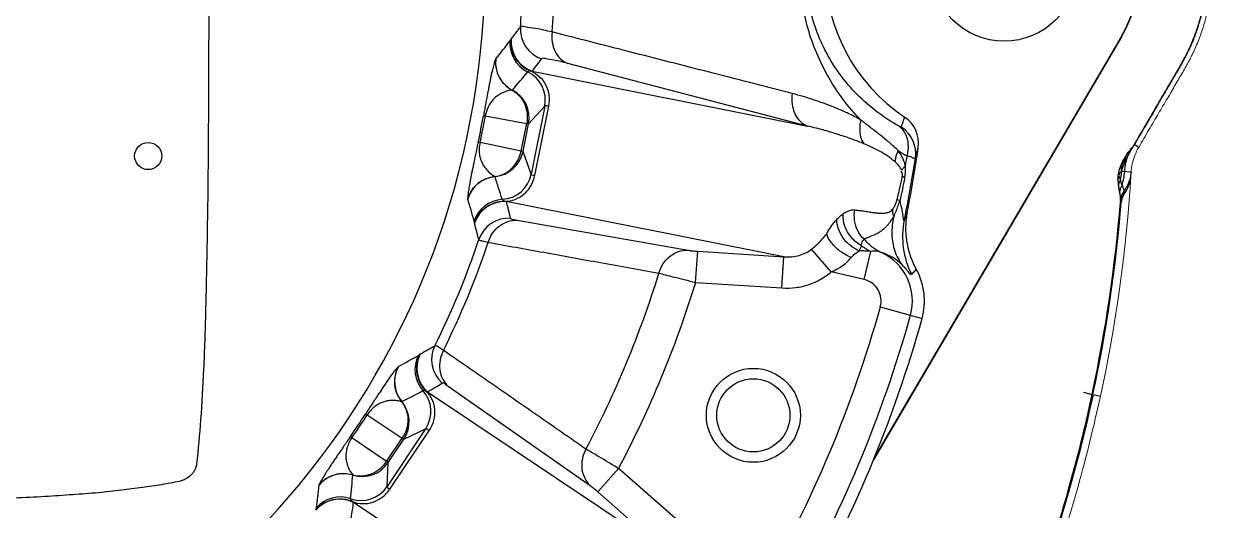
# Model space of a CAD drawing. Header units: millimetres. Extents: x 100 to 1590, y 100 to 694.
# Drawn here: x 1248.379 to 1249.393, y 536.996 to 537.411 of the extents above; entities that cross this region are included whole.
import ezdxf

# ---------------------------------------------------------------- set-up
doc = ezdxf.new("R2010")
doc.units = ezdxf.units.MM
doc.layers.add('OUTLINE', color=6, linetype='Continuous', lineweight=9)

msp = doc.modelspace()

# ---------------------------------------------------------------- linework, layer by layer
at = {"color": 9, "linetype": 'Continuous'}
for p, q in [((1248.7946, 537.3972), (1248.7944, 537.3969)), ((1248.7949, 537.3977), (1248.7946, 537.3972)), ((1248.795, 537.398), (1248.7949, 537.3977)), ((1249.3157, 537.3998), (1249.1041, 537.0387)), ((1249.3155, 537.3999), (1249.1048, 537.0405)), ((1248.813, 537.3705), (1248.812, 537.3705)), ((1248.813, 537.3705), (1249.048, 537.3237)), ((1249.048, 537.3237), (1248.8433, 537.3772)), ((1248.7961, 537.3544), (1248.796, 537.3544)), ((1248.8099, 537.3256), (1248.8238, 537.3408)), ((1248.8238, 537.3408), (1248.8122, 537.2826)), ((1248.8269, 537.3407), (1248.8151, 537.2814)), ((1248.773, 537.3325), (1248.8083, 537.3259)), ((1248.8036, 537.3022), (1248.8083, 537.3259)), ((1248.8052, 537.3019), (1248.8099, 537.3256)), ((1248.8083, 537.3259), (1248.8099, 537.3256)), ((1248.8036, 537.3022), (1248.7685, 537.3096)), ((1248.8052, 537.3019), (1248.8036, 537.3022)), ((1248.8122, 537.2826), (1248.8052, 537.3019)), ((1249.3267, 537.3078), (1249.3213, 537.2986)), ((1249.3305, 537.3055), (1249.3265, 537.3079)), ((1249.3173, 537.2948), (1249.3167, 537.2935)), ((1248.7814, 537.2806), (1248.7814, 537.2805)), ((1249.3135, 537.2808), (1249.3148, 537.2775)), ((1249.316, 537.2859), (1249.3156, 537.2848)), ((1249.324, 537.2843), (1249.3156, 537.2848)), ((1248.7899, 537.2596), (1248.7909, 537.2592)), ((1249.0278, 537.2121), (1248.7909, 537.2592)), ((1249.1267, 537.26), (1249.1242, 537.2607)), ((1249.3148, 537.2588), (1249.3156, 537.2587)), ((1249.133, 537.2502), (1249.1304, 537.2433)), ((1248.7636, 537.2415), (1248.7637, 537.241)), ((1248.7637, 537.241), (1248.7638, 537.2407)), ((1248.8001, 537.2434), (1248.946, 537.2176)), ((1249.0682, 537.1993), (1249.0514, 537.2185)), ((1248.9524, 537.1902), (1248.9542, 537.2168)), ((1248.9542, 537.2168), (1249.0278, 537.2121)), ((1249.0261, 537.1855), (1249.0278, 537.2121)), ((1249.0963, 537.1927), (1249.102, 537.2167)), ((1249.0963, 537.1927), (1249.0682, 537.1993)), ((1248.9524, 537.1902), (1249.0261, 537.1855)), ((1249.11, 537.1694), (1249.1456, 537.1594)), ((1248.7172, 537.1288), (1248.7168, 537.1285)), ((1248.7175, 537.129), (1248.7172, 537.1288)), ((1248.7236, 537.0967), (1248.7226, 537.0971)), ((1248.7236, 537.0967), (1248.9245, 536.9625)), ((1248.8626, 537.0165), (1248.7413, 537.1014)), ((1249.2833, 537.0966), (1249.2906, 537.0946)), ((1248.7018, 537.0884), (1248.7017, 537.0883)), ((1249.2909, 537.0946), (1249.2911, 537.0946)), ((1249.2911, 537.0946), (1249.2915, 537.0945)), ((1249.2915, 537.0945), (1249.2978, 537.0931)), ((1248.6721, 537.077), (1248.7022, 537.0573)), ((1248.6888, 537.0372), (1248.6591, 537.0575)), ((1248.6888, 537.0372), (1248.7022, 537.0573)), ((1248.7221, 537.0652), (1248.6892, 537.0158)), ((1248.6901, 537.0363), (1248.7035, 537.0564)), ((1248.725, 537.0639), (1248.6914, 537.0136)), ((1248.7022, 537.0573), (1248.7035, 537.0564)), ((1248.7035, 537.0564), (1248.7221, 537.0652)), ((1248.6901, 537.0363), (1248.6888, 537.0372)), ((1248.6892, 537.0158), (1248.6901, 537.0363)), ((1248.6599, 537.0258), (1248.6599, 537.0257)), ((1248.8866, 537.0313), (1248.869, 537.0113)), ((1248.9421, 536.9825), (1248.8866, 537.0313)), ((1248.9245, 536.9625), (1248.869, 537.0113)), ((1248.6285, 536.996), (1248.6284, 536.9957)), ((1248.6286, 536.9965), (1248.6285, 536.996)), ((1248.6598, 537.0031), (1248.6606, 537.0024)), ((1248.8598, 536.8693), (1248.6606, 537.0024))]:
    msp.add_line(p, q, dxfattribs=at)
for points in [[(1248.7944, 537.3969), (1248.7943, 537.3968), (1248.7942, 537.3966), (1248.7941, 537.3965), (1248.7941, 537.3964)], [(1248.7819, 537.381), (1248.7819, 537.381), (1248.7818, 537.381), (1248.7818, 537.381), (1248.7818, 537.3809), (1248.7818, 537.3809), (1248.7818, 537.3808)], [(1248.7714, 537.3324), (1248.7714, 537.3325), (1248.7715, 537.3325), (1248.7716, 537.3325), (1248.7718, 537.3325), (1248.772, 537.3325), (1248.7722, 537.3325), (1248.7724, 537.3325), (1248.7727, 537.3325), (1248.773, 537.3325)], [(1249.128, 537.3228), (1249.1279, 537.3227), (1249.1278, 537.3227), (1249.1277, 537.3228), (1249.1275, 537.3228), (1249.1273, 537.3229), (1249.127, 537.3231), (1249.1267, 537.3232), (1249.1264, 537.3234), (1249.126, 537.3236)], [(1248.767, 537.3103), (1248.767, 537.3103), (1248.7671, 537.3102), (1248.7672, 537.3101), (1248.7673, 537.3101), (1248.7675, 537.31), (1248.7677, 537.3099), (1248.7679, 537.3098), (1248.7682, 537.3097), (1248.7685, 537.3096)], [(1249.1309, 537.2796), (1249.1306, 537.2798), (1249.1303, 537.2799), (1249.13, 537.28), (1249.1298, 537.2801), (1249.1296, 537.2803), (1249.1293, 537.2804), (1249.1291, 537.2805), (1249.1289, 537.2806), (1249.1287, 537.2807)], [(1249.3126, 537.278), (1249.3127, 537.2784), (1249.3128, 537.2787), (1249.3129, 537.279), (1249.313, 537.2793), (1249.3131, 537.2796), (1249.3132, 537.2799), (1249.3133, 537.2802), (1249.3134, 537.2805), (1249.3135, 537.2808)], [(1248.7581, 537.2616), (1248.7581, 537.2616), (1248.7581, 537.2615), (1248.7581, 537.2615), (1248.7581, 537.2615), (1248.7581, 537.2614), (1248.7581, 537.2614)], [(1248.7635, 537.2425), (1248.7635, 537.2424), (1248.7635, 537.2422), (1248.7636, 537.2421), (1248.7636, 537.2419), (1248.7636, 537.2415)], [(1248.7168, 537.1285), (1248.7165, 537.1282), (1248.7163, 537.1281), (1248.7162, 537.1281), (1248.7161, 537.128), (1248.716, 537.1279)], [(1248.6988, 537.1184), (1248.6988, 537.1184), (1248.6988, 537.1184), (1248.6988, 537.1183), (1248.6987, 537.1183), (1248.6987, 537.1183), (1248.6987, 537.1182)], [(1249.2906, 537.0946), (1249.2907, 537.0946), (1249.2907, 537.0946), (1249.2907, 537.0946), (1249.2908, 537.0946), (1249.2909, 537.0946)], [(1248.6706, 537.0775), (1248.6706, 537.0775), (1248.6707, 537.0775), (1248.6708, 537.0775), (1248.671, 537.0774), (1248.6711, 537.0774), (1248.6713, 537.0773), (1248.6716, 537.0772), (1248.6718, 537.0771), (1248.6721, 537.077)], [(1248.658, 537.0588), (1248.658, 537.0587), (1248.6581, 537.0586), (1248.6582, 537.0585), (1248.6582, 537.0584), (1248.6584, 537.0582), (1248.6585, 537.0581), (1248.6587, 537.0579), (1248.6589, 537.0577), (1248.6591, 537.0575)], [(1248.6311, 537.0172), (1248.6311, 537.0171), (1248.6311, 537.0171), (1248.6311, 537.0171), (1248.6311, 537.017), (1248.6311, 537.017), (1248.6311, 537.017)], [(1248.6288, 536.9975), (1248.6288, 536.9973), (1248.6288, 536.9972), (1248.6287, 536.997), (1248.6287, 536.9968), (1248.6286, 536.9965)]]:
    msp.add_lwpolyline(points, dxfattribs=at)
for centre, radius in [((1249.2157, 537.4584), 0.0623), ((1248.4854, 537.2981), 0.0116)]:
    msp.add_circle(centre, radius, dxfattribs=at)
at = {"color": 7, "linetype": 'Continuous'}
for radius in [0.0401, 0.0312]:
    msp.add_circle((1249.0017, 537.0767), radius, dxfattribs=at)
at = {"color": 9, "linetype": 'Continuous'}
for centre, radius, start, end in [((1248.0802, 537.4584), 0.6924, 274.0885, 66.6837), ((1249.2157, 537.4584), 0.1528, 123.7609, 236.2391), ((1249.2157, 537.4584), 0.1156, 329.6262, 30.3738), ((1248.0802, 537.4584), 0.7245, 356.0216, 0.2146), ((1248.0802, 537.4584), 0.7518, 355.8502, 0.7399), ((1247.9837, 538.0354), 1.0318, 321.8469, 322.5623), ((1248.8296, 537.4064), 0.0267, 176.1285, 251.1376), ((1247.9902, 538.0217), 1.0185, 321.018, 322.1208), ((1248.8207, 537.3941), 0.0267, 175.1393, 244.3319), ((1248.8217, 537.3958), 0.0267, 175.2749, 251.1354), ((1248.8084, 537.3781), 0.0267, 173.8136, 242.4128), ((1247.9615, 538.0168), 1.0691, 322.801, 323.5094), ((1247.1278, 538.7654), 2.185, 319.7778, 320.3105), ((1248.7975, 537.3459), 0.0267, 348.8647, 64.3144), ((1248.7837, 537.3308), 0.0267, 348.8636, 62.3991), ((1248.1376, 537.447), 0.6441, 347.748, 349.752), ((1248.1131, 537.4519), 0.6707, 347.7511, 349.7489), ((1247.2661, 537.9366), 1.9605, 341.7545, 342.0193), ((1249.1159, 537.3092), 0.0267, 351.7731, 56.2108), ((1249.1135, 537.3003), 0.0267, 351.3446, 57.1783), ((1248.779, 537.3072), 0.0267, 275.1009, 348.6364), ((1249.2232, 537.4544), 0.1805, 237.1795, 239.9718), ((1248.0802, 537.4584), 1.0732, 348.8123, 351.7986), ((1248.2037, 537.5609), 0.9729, 344.2212, 344.7711), ((1249.3636, 537.2705), 0.0522, 146.2432, 152.2787), ((1248.0802, 537.4584), 1.0721, 348.4257, 351.3035), ((1248.0802, 537.4584), 1.0648, 350.8707, 351.3402), ((1249.3675, 537.2707), 0.0537, 158.4072, 163.4949), ((1249.3934, 537.2604), 0.0816, 152.0948, 158.4234), ((1248.7837, 537.2539), 0.0267, 95.0873, 163.6878), ((1246.6766, 536.608), 2.2095, 17.1925, 17.7192), ((1248.786, 537.2878), 0.0267, 273.1856, 348.6353), ((1249.7126, 537.137), 0.6013, 166.1751, 168.1297), ((1250.5516, 536.972), 1.4536, 167.783, 168.5743), ((1249.3691, 537.2816), 0.0533, 175.3119, 176.5615), ((1249.2885, 537.286), 0.036, 323.9202, 346.5603), ((1249.2949, 537.2859), 0.029, 322.2046, 324.7672), ((1247.7724, 536.9699), 1.0279, 15.3842, 16.4769), ((1248.7889, 537.2344), 0.0267, 93.1669, 162.3605), ((1248.7892, 537.2325), 0.0267, 86.3646, 162.2252), ((1247.7566, 536.9879), 1.0694, 13.9121, 14.6989), ((1248.0532, 537.3608), 1.2658, 347.8624, 355.3767), ((1248.0532, 537.3608), 1.2665, 347.8636, 355.3769), ((1249.2029, 537.2364), 0.0713, 168.8143, 172.1835), ((1247.77, 536.9622), 1.032, 14.8584, 15.653), ((1248.7929, 537.2183), 0.0267, 86.3622, 161.2773), ((1249.2001, 537.2291), 0.0711, 168.4526, 206.8512), ((1249.2029, 537.2363), 0.0713, 172.1719, 209.1634), ((1248.0802, 537.4584), 0.7253, 333.616, 341.384), ((1248.0802, 537.4584), 0.7336, 333.5983, 341.4017), ((1249.1303, 537.2733), 0.0633, 234.8881, 243.3769), ((1249.092, 537.1744), 0.0454, 344.3215, 65.2645), ((1249.0976, 537.1734), 0.0444, 45.0934, 72.3783), ((1248.0802, 537.4584), 0.8803, 332.1974, 342.8026), ((1249.092, 537.1744), 0.0557, 344.3215, 29.1696), ((1248.0802, 537.4584), 0.9126, 332.0928, 342.9072), ((1249.092, 537.1744), 0.0187, 344.3215, 76.75), ((1248.0802, 537.4584), 1.0697, 330.2229, 344.3215), ((1248.0802, 537.4584), 1.0964, 330.2229, 344.3215), ((1248.0802, 537.4584), 1.1067, 330.2229, 344.3215), ((1248.2126, 538.0133), 1.0185, 298.518, 299.6208), ((1248.7397, 537.1156), 0.0267, 152.6393, 221.8319), ((1248.7413, 537.1168), 0.0267, 152.7749, 228.6354), ((1248.2117, 538.0286), 1.032, 299.347, 300.1416), ((1248.7539, 537.1243), 0.0267, 153.7227, 228.6378), ((1248.7223, 537.1056), 0.0267, 151.3136, 219.9128), ((1247.7004, 539.0304), 2.185, 297.2778, 297.8105), ((1248.6999, 537.08), 0.0267, 326.3647, 41.8144), ((1248.1841, 538.02), 1.0694, 300.3011, 301.0879), ((1248.6813, 537.0712), 0.0267, 326.3636, 39.8991), ((1248.1288, 537.4259), 0.6441, 325.248, 327.252), ((1248.1081, 537.4398), 0.6707, 325.2511, 327.2489), ((1248.6679, 537.0512), 0.0267, 252.6009, 326.1364), ((1248.6519, 537.0002), 0.0267, 72.5873, 141.1878), ((1246.458, 537.2099), 2.2096, 354.6925, 355.2192), ((1247.6089, 537.1248), 1.0279, 352.8842, 353.9769), ((1248.667, 537.0307), 0.0267, 250.6856, 326.1353), ((1248.6488, 536.9784), 0.0267, 63.8646, 139.7252), ((1248.6493, 536.9803), 0.0267, 70.6669, 139.8605), ((1247.6014, 537.1475), 1.0691, 351.4906, 352.199)]:
    msp.add_arc(centre, radius, start, end, dxfattribs=at)
at = {"color": 7, "linetype": 'Continuous'}
msp.add_arc((1249.2157, 537.4584), 0.1159, 329.6262, 30.3738, dxfattribs=at)
at = {"color": 9, "linetype": 'Continuous'}
for points, start_tangent, end_tangent in [([(1248.5182, 537.8902), (1248.5212, 537.8741), (1248.5239, 537.8565), (1248.5263, 537.8371), (1248.5284, 537.8157), (1248.5302, 537.7921), (1248.5318, 537.766), (1248.533, 537.7376), (1248.5341, 537.7068), (1248.5349, 537.6734), (1248.5356, 537.6371), (1248.5362, 537.5978), (1248.5366, 537.5553), (1248.5368, 537.5094), (1248.537, 537.4598), (1248.537, 537.4062), (1248.5368, 537.3481), (1248.5364, 537.2846), (1248.5355, 537.2213), (1248.5343, 537.1655), (1248.5326, 537.1162), (1248.5301, 537.073), (1248.5266, 537.0349)], (0.198836, -0.980033), (-0.115632, -0.993292)), ([(1249.2804, 537.6881), (1249.2886, 537.674), (1249.2961, 537.6611), (1249.303, 537.6493), (1249.3093, 537.6386), (1249.3149, 537.6288), (1249.3201, 537.6199), (1249.3249, 537.6118), (1249.3293, 537.6043), (1249.3334, 537.5972), (1249.3373, 537.5906), (1249.3409, 537.5843), (1249.3443, 537.5785), (1249.3473, 537.5733), (1249.3501, 537.5685), (1249.3526, 537.5642), (1249.3549, 537.5603), (1249.3569, 537.5568), (1249.3588, 537.5537), (1249.3604, 537.551), (1249.3619, 537.5484), (1249.3647, 537.5436), (1249.3675, 537.5387), (1249.3701, 537.5338), (1249.3727, 537.5286), (1249.374, 537.5259), (1249.3752, 537.5231), (1249.3764, 537.5203), (1249.3775, 537.5174), (1249.3786, 537.5145), (1249.3796, 537.5116), (1249.3807, 537.5083), (1249.3818, 537.5048), (1249.3829, 537.501), (1249.384, 537.4967), (1249.385, 537.492), (1249.386, 537.4869), (1249.3869, 537.4813), (1249.3876, 537.4753), (1249.3882, 537.4686), (1249.3885, 537.4611), (1249.3884, 537.4528), (1249.3879, 537.4442), (1249.3869, 537.4359), (1249.3857, 537.4283), (1249.3843, 537.4217), (1249.3829, 537.4159), (1249.3814, 537.4107), (1249.3799, 537.406), (1249.3784, 537.4018), (1249.377, 537.3981), (1249.3756, 537.3947), (1249.3743, 537.3916), (1249.3729, 537.3887), (1249.3716, 537.3858), (1249.3701, 537.3831), (1249.3687, 537.3805), (1249.366, 537.3756), (1249.3632, 537.3706), (1249.3616, 537.368), (1249.3599, 537.3651), (1249.3581, 537.3619), (1249.356, 537.3584), (1249.3538, 537.3546), (1249.3513, 537.3504), (1249.3486, 537.3458), (1249.3457, 537.3408), (1249.3425, 537.3352), (1249.339, 537.3292), (1249.3352, 537.3227), (1249.331, 537.3156), (1249.3265, 537.3079)], (0.503817, -0.86381), (-0.503935, -0.863741)), ([(1249.2805, 537.6882), (1249.2887, 537.6741), (1249.2963, 537.6612), (1249.3032, 537.6494), (1249.3094, 537.6387), (1249.3151, 537.6289), (1249.3203, 537.62), (1249.325, 537.6119), (1249.3294, 537.6044), (1249.3335, 537.5973), (1249.3374, 537.5907), (1249.3411, 537.5844), (1249.3444, 537.5786), (1249.3475, 537.5734), (1249.3503, 537.5686), (1249.3528, 537.5643), (1249.3551, 537.5604), (1249.3571, 537.5569), (1249.3589, 537.5539), (1249.3606, 537.5511), (1249.3621, 537.5485), (1249.3649, 537.5436), (1249.3676, 537.5388), (1249.3703, 537.5339), (1249.3716, 537.5313), (1249.3729, 537.5287), (1249.3742, 537.5259), (1249.3754, 537.5232), (1249.3765, 537.5204), (1249.3777, 537.5175), (1249.3788, 537.5146), (1249.3798, 537.5116), (1249.3809, 537.5084), (1249.382, 537.5049), (1249.3831, 537.501), (1249.3842, 537.4967), (1249.3852, 537.4921), (1249.3862, 537.4869), (1249.3871, 537.4814), (1249.3878, 537.4753), (1249.3884, 537.4686), (1249.3887, 537.4611), (1249.3886, 537.4528), (1249.3881, 537.4442), (1249.3871, 537.4358), (1249.3859, 537.4283), (1249.3845, 537.4216), (1249.3831, 537.4158), (1249.3816, 537.4106), (1249.3801, 537.4059), (1249.3786, 537.4018), (1249.3772, 537.398), (1249.3758, 537.3946), (1249.3745, 537.3916), (1249.3731, 537.3886), (1249.3717, 537.3858), (1249.3703, 537.383), (1249.3689, 537.3804), (1249.3662, 537.3754), (1249.3633, 537.3705), (1249.3618, 537.3679), (1249.3601, 537.365), (1249.3582, 537.3618), (1249.3562, 537.3583), (1249.3539, 537.3545), (1249.3515, 537.3503), (1249.3488, 537.3457), (1249.3459, 537.3406), (1249.3427, 537.3351), (1249.3392, 537.3291), (1249.3354, 537.3226), (1249.3312, 537.3155), (1249.3267, 537.3078)], (0.503817, -0.86381), (-0.503934, -0.863742)), ([(1249.126, 537.3236), (1249.1055, 537.3371), (1249.0883, 537.3527), (1249.0741, 537.37), (1249.0628, 537.3888), (1249.0544, 537.4086), (1249.0489, 537.4286), (1249.0463, 537.4481), (1249.0462, 537.4673), (1249.0487, 537.4869), (1249.054, 537.5071), (1249.0624, 537.5272), (1249.0737, 537.5462), (1249.088, 537.5637), (1249.1053, 537.5796), (1249.126, 537.5932)], (-0.874797, 0.48449), (0.874797, 0.484489)), ([(1249.0934, 537.3288), (1249.0783, 537.3465), (1249.0658, 537.3656), (1249.0558, 537.3859), (1249.0484, 537.4067), (1249.0438, 537.4275), (1249.0415, 537.4478), (1249.0414, 537.4678), (1249.0436, 537.4882), (1249.0482, 537.5092), (1249.0555, 537.5303), (1249.0655, 537.5508), (1249.0781, 537.5701), (1249.0934, 537.588)], (-0.69649, 0.717567), (0.696472, 0.717584)), ([(1248.83, 537.404), (1248.8158, 537.407), (1248.8066, 537.4084), (1248.8029, 537.4082)], (-0.976006, 0.217744), (-0.679784, -0.733413)), ([(1248.83, 537.404), (1248.8301, 537.3953), (1248.8325, 537.3874), (1248.8371, 537.3811), (1248.8433, 537.3772)], (-0.132902, -0.991129), (0.933981, -0.357323)), ([(1249.0349, 537.3514), (1248.9642, 537.3696), (1248.8959, 537.3871), (1248.83, 537.404)], (-0.96843, 0.249284), (-0.968788, 0.247892)), ([(1248.7949, 537.3977), (1248.7955, 537.3892), (1248.7989, 537.3813), (1248.8046, 537.3748), (1248.812, 537.3705)], (-0.082919, -0.996556), (0.934417, -0.35618)), ([(1248.7818, 537.3808), (1248.7806, 537.3774), (1248.7794, 537.3729), (1248.7781, 537.3675), (1248.7775, 537.3647), (1248.7769, 537.3616), (1248.7762, 537.3584), (1248.7756, 537.3548), (1248.7748, 537.3509), (1248.774, 537.3466), (1248.7731, 537.342), (1248.7723, 537.3372), (1248.7714, 537.3324)], (-0.388147, -0.921597), (-0.178511, -0.983938)), ([(1248.7818, 537.3808), (1248.7828, 537.3703), (1248.7878, 537.361), (1248.796, 537.3544)], (-0.106927, -0.994267), (0.886909, -0.461944)), ([(1248.8433, 537.3772), (1248.8315, 537.38), (1248.824, 537.3813), (1248.821, 537.381)], (-0.967526, 0.252771), (-0.597723, -0.801703)), ([(1248.812, 537.3705), (1248.8091, 537.37)], (-0.99948, 0.032237), (-0.639445, -0.768837)), ([(1248.812, 537.3705), (1248.8193, 537.3658), (1248.8246, 537.3587), (1248.8272, 537.35), (1248.8269, 537.3407)], (0.925395, -0.379003), (-0.19509, -0.980785)), ([(1248.796, 537.3544), (1248.7911, 537.3534), (1248.7869, 537.3517), (1248.7833, 537.3495), (1248.7802, 537.3469), (1248.7776, 537.3437), (1248.7753, 537.3397), (1248.773, 537.3325)], (-0.994165, -0.107874), (-0.163091, -0.986611)), ([(1248.796, 537.3544), (1248.8022, 537.3493), (1248.8066, 537.3424), (1248.8087, 537.3343), (1248.8083, 537.3259)], (0.868939, -0.494919), (-0.193831, -0.981035)), ([(1249.0349, 537.3514), (1249.0347, 537.3425), (1249.0371, 537.3343), (1249.0417, 537.3278), (1249.048, 537.3237)], (-0.158435, -0.987369), (0.934077, -0.357072)), ([(1249.0934, 537.3288), (1249.0878, 537.3319), (1249.0816, 537.3349), (1249.075, 537.3379), (1249.068, 537.3408), (1249.0607, 537.3435), (1249.0528, 537.3462), (1249.0443, 537.3489), (1249.0349, 537.3514)], (-0.871995, 0.489516), (-0.968432, 0.249278)), ([(1248.8238, 537.3408), (1248.8269, 537.3407)], (0.528493, 0.848938), (0.980757, -0.19523)), ([(1249.0959, 537.3086), (1249.0912, 537.3105), (1249.0861, 537.3124), (1249.0807, 537.3144), (1249.075, 537.3162), (1249.069, 537.3181), (1249.0626, 537.32), (1249.0556, 537.3218), (1249.048, 537.3237)], (-0.920596, 0.390515), (-0.973048, 0.230603)), ([(1249.0934, 537.3288), (1249.0924, 537.3215), (1249.0932, 537.3146), (1249.0959, 537.3086)], (-0.25929, -0.9658), (0.546848, -0.837232)), ([(1249.1253, 537.3027), (1249.1175, 537.3098), (1249.1096, 537.3163), (1249.1016, 537.3225), (1249.0934, 537.3288)], (-0.707914, 0.706298), (-0.790514, 0.612444)), ([(1249.1328, 537.2981), (1249.1339, 537.3081), (1249.1315, 537.3171), (1249.126, 537.3236)], (0.273109, 0.961983), (-0.810192, 0.586164)), ([(1248.767, 537.3103), (1248.7659, 537.3054), (1248.7649, 537.3006), (1248.7639, 537.2961), (1248.7631, 537.2918), (1248.7623, 537.288), (1248.7615, 537.2844), (1248.7609, 537.2811), (1248.7603, 537.278), (1248.7598, 537.2751), (1248.7593, 537.2723), (1248.7585, 537.2674), (1248.7581, 537.2616)], (-0.211527, -0.977372), (0.005997, -0.999982)), ([(1248.7685, 537.3096), (1248.7678, 537.3045), (1248.768, 537.2997), (1248.769, 537.2954), (1248.7705, 537.2916), (1248.7727, 537.2882), (1248.7755, 537.2849), (1248.7814, 537.2806)], (-0.226778, -0.973947), (0.877217, -0.480094)), ([(1248.7814, 537.2806), (1248.789, 537.2829), (1248.7957, 537.2876), (1248.8008, 537.2943), (1248.8036, 537.3022)], (0.992192, 0.124716), (0.196349, 0.980534)), ([(1249.1226, 537.2931), (1249.1163, 537.298), (1249.1098, 537.302), (1249.103, 537.3054), (1249.0959, 537.3086)], (-0.740361, 0.672209), (-0.920576, 0.390563)), ([(1249.1253, 537.3027), (1249.1239, 537.2995), (1249.123, 537.2963), (1249.1226, 537.2931)], (-0.463916, -0.885879), (-0.037641, -0.999291)), ([(1249.1315, 537.2895), (1249.1305, 537.293), (1249.1291, 537.2963), (1249.1274, 537.2996), (1249.1253, 537.3027)], (-0.207068, 0.978327), (-0.581251, 0.813724)), ([(1249.3201, 537.2995), (1249.3189, 537.2966), (1249.318, 537.2936), (1249.3176, 537.2905)], (-0.473427, -0.880833), (-0.069527, -0.99758)), ([(1249.3233, 537.3034), (1249.3213, 537.301), (1249.3202, 537.2995)], (-0.652462, -0.757821), (-0.600357, -0.799732)), ([(1249.3233, 537.3034), (1249.3219, 537.3003), (1249.3216, 537.2986)], (-0.481202, -0.87661), (-0.035195, -0.99938)), ([(1249.3265, 537.3079), (1249.3247, 537.3051), (1249.3231, 537.3037)], (-0.503944, -0.863736), (-0.851325, -0.524638)), ([(1249.1282, 537.2859), (1249.1259, 537.2896), (1249.1226, 537.2931)], (-0.377566, 0.925983), (-0.740707, 0.671828)), ([(1249.1315, 537.2895), (1249.1291, 537.2871), (1249.1285, 537.2858)], (-0.77049, -0.637452), (-0.245578, -0.969377)), ([(1249.1309, 537.2796), (1249.1314, 537.2832), (1249.1315, 537.2895)], (0.211788, 0.977316), (-0.06607, 0.997815)), ([(1249.1399, 537.2963), (1249.1366, 537.297), (1249.1328, 537.2981)], (-0.485016, -0.874505), (-0.960375, 0.278712)), ([(1249.3167, 537.2935), (1249.3154, 537.2908), (1249.3135, 537.2851), (1249.3128, 537.2814), (1249.3126, 537.278)], (-0.450704, -0.892674), (0.026785, -0.999641)), ([(1249.3167, 537.2935), (1249.3159, 537.2907), (1249.3156, 537.2878), (1249.3156, 537.2848)], (-0.33309, -0.942895), (0.07936, -0.996846)), ([(1249.3173, 537.2948), (1249.3165, 537.2919), (1249.316, 537.289), (1249.316, 537.2859)], (-0.360441, -0.932782), (0.060781, -0.998151)), ([(1249.3185, 537.2846), (1249.3196, 537.2926), (1249.3213, 537.2986)], (0.059981, 0.9982), (0.328195, 0.94461)), ([(1248.7581, 537.2616), (1248.763, 537.2709), (1248.7712, 537.2776), (1248.7814, 537.2806)], (0.281715, 0.959498), (0.996176, 0.087373)), ([(1248.7899, 537.2596), (1248.7985, 537.2611), (1248.8061, 537.2657), (1248.8119, 537.2727), (1248.8151, 537.2814)], (0.999992, -0.00398), (0.19509, 0.980785)), ([(1248.8151, 537.2814), (1248.8122, 537.2826)], (-0.980813, 0.19495), (-0.163389, 0.986562)), ([(1249.1287, 537.2807), (1249.1288, 537.2836), (1249.1276, 537.2849)], (0.282936, 0.959139), (-0.889414, 0.457103)), ([(1249.3156, 537.2848), (1249.3137, 537.2825), (1249.3143, 537.2818)], (-0.705118, -0.70909), (0.777892, -0.628399)), ([(1249.3148, 537.2775), (1249.3159, 537.2848)], (0.257319, 0.966326), (0.059981, 0.9982)), ([(1249.3161, 537.2733), (1249.3177, 537.2788), (1249.3185, 537.2846)], (0.353487, 0.935439), (0.059981, 0.9982)), ([(1249.3238, 537.2843), (1249.3231, 537.2795), (1249.3218, 537.2752), (1249.32, 537.2714), (1249.3186, 537.2692)], (-0.052491, -0.998621), (-0.576885, -0.816826)), ([(1249.3126, 537.278), (1249.313, 537.2746), (1249.3132, 537.2727)], (0.1093, -0.994009), (0.075953, -0.997111)), ([(1249.3132, 537.2728), (1249.3141, 537.276), (1249.315, 537.2773)], (0.176583, 0.984286), (0.671122, 0.741347)), ([(1249.3132, 537.2728), (1249.3136, 537.2696), (1249.3143, 537.266)], (0.110235, -0.993906), (0.241683, -0.970355)), ([(1249.3143, 537.266), (1249.3153, 537.2709), (1249.3165, 537.273)], (0.092886, 0.995677), (0.652659, 0.757652)), ([(1249.3148, 537.2775), (1249.3159, 537.274), (1249.3162, 537.2734)], (0.247762, -0.968821), (0.455812, -0.890076)), ([(1249.3161, 537.2733), (1249.3175, 537.2696), (1249.3178, 537.2681)], (0.515268, -0.857029), (0.221898, -0.97507)), ([(1248.7637, 537.241), (1248.7676, 537.2487), (1248.7737, 537.2547), (1248.7814, 537.2584), (1248.7899, 537.2596)], (0.30477, 0.952426), (0.999593, -0.028541)), ([(1248.7875, 537.2611), (1248.7899, 537.2596)], (0.29683, -0.95493), (0.935736, -0.3527)), ([(1249.1205, 537.2527), (1249.1221, 537.255), (1249.1233, 537.2576), (1249.1242, 537.2607)], (0.665264, 0.746608), (0.207453, 0.978245)), ([(1249.1215, 537.2465), (1249.1234, 537.2509), (1249.1251, 537.2553), (1249.1267, 537.26)], (0.41108, 0.911599), (0.320574, 0.947223)), ([(1249.1304, 537.2433), (1249.1292, 537.2487), (1249.1283, 537.2537), (1249.1267, 537.26)], (-0.255699, -0.966756), (-0.259602, 0.965716)), ([(1249.3143, 537.266), (1249.3147, 537.2626), (1249.3148, 537.2588)], (0.242782, -0.970081), (-0.000941, -1)), ([(1249.3178, 537.2682), (1249.3161, 537.2646), (1249.3148, 537.2588)], (-0.548001, -0.836477), (-0.08301, -0.996549)), ([(1249.3176, 537.2648), (1249.3162, 537.2618), (1249.3156, 537.2587)], (-0.588014, -0.808851), (-0.080462, -0.996758)), ([(1249.3178, 537.2682), (1249.3176, 537.2648)], (-0.339999, -0.940426), (0.206205, -0.978509)), ([(1249.0729, 537.244), (1249.0758, 537.2467), (1249.0782, 537.2487)], (0.700063, 0.714081), (0.80234, 0.596868)), ([(1249.0939, 537.2215), (1249.0854, 537.2285), (1249.0798, 537.2381), (1249.0782, 537.2487)], (-0.879703, 0.475523), (0.04874, 0.998812)), ([(1249.0782, 537.2487), (1249.0816, 537.2507), (1249.085, 537.2519), (1249.0883, 537.2521)], (0.802418, 0.596762), (0.995308, -0.096755)), ([(1249.0959, 537.2273), (1249.0907, 537.2344), (1249.0881, 537.243), (1249.0883, 537.2521)], (-0.715956, 0.698145), (0.181928, 0.983312)), ([(1249.0883, 537.2521), (1249.0914, 537.2517), (1249.0943, 537.2514), (1249.0993, 537.2506), (1249.1036, 537.25), (1249.1073, 537.2495), (1249.1104, 537.2493), (1249.1142, 537.2495), (1249.1173, 537.2503), (1249.1205, 537.2527)], (0.995307, -0.096763), (0.665324, 0.746554)), ([(1249.1215, 537.2465), (1249.1206, 537.2507), (1249.1209, 537.2526)], (-0.281423, 0.959584), (0.259681, 0.965694)), ([(1248.7755, 537.2244), (1248.7792, 537.2323), (1248.785, 537.2384), (1248.7922, 537.2422), (1248.8001, 537.2434)], (0.293221, 0.956045), (0.999207, -0.039817)), ([(1248.7945, 537.245), (1248.7975, 537.2439), (1248.8001, 537.2434)], (0.240437, -0.970665), (0.984816, -0.173603)), ([(1249.0644, 537.2318), (1249.0685, 537.2386), (1249.0729, 537.244)], (0.462257, 0.886746), (0.700066, 0.714079)), ([(1249.0921, 537.217), (1249.0845, 537.2216), (1249.0783, 537.2281), (1249.0743, 537.2359), (1249.0729, 537.244)], (-0.922544, 0.385893), (-0.006313, 0.99998)), ([(1249.0959, 537.2273), (1249.0998, 537.2288), (1249.1032, 537.2302), (1249.1063, 537.2316), (1249.109, 537.2331), (1249.1115, 537.2348), (1249.1138, 537.2367), (1249.1159, 537.2387), (1249.1179, 537.241), (1249.1197, 537.2436), (1249.1215, 537.2465)], (0.94093, 0.338602), (0.485361, 0.874314)), ([(1249.1215, 537.2465), (1249.1199, 537.2311), (1249.1224, 537.2169), (1249.1289, 537.2048)], (-0.224755, -0.974415), (0.611886, -0.790946)), ([(1249.0514, 537.2185), (1249.0567, 537.2232), (1249.061, 537.2278), (1249.0644, 537.2318)], (0.793365, 0.608747), (0.663776, 0.747931)), ([(1249.0852, 537.2115), (1249.0756, 537.217), (1249.0683, 537.2241), (1249.0644, 537.2318)], (-0.922898, 0.385044), (-0.232154, 0.972679)), ([(1248.7675, 537.2269), (1248.7703, 537.2257), (1248.7755, 537.2244)], (0.418992, -0.90799), (0.975357, -0.220632)), ([(1248.7755, 537.2244), (1248.8229, 537.2159), (1248.8714, 537.2071), (1248.9211, 537.1981)], (0.983984, -0.178258), (0.984166, -0.177248)), ([(1248.9211, 537.1981), (1248.9248, 537.2062), (1248.9306, 537.2125), (1248.9379, 537.2165), (1248.946, 537.2176)], (0.274083, 0.961706), (0.999204, -0.039885)), ([(1248.946, 537.2176), (1248.9493, 537.2172), (1248.9542, 537.2168)], (0.984743, -0.174015), (0.997946, -0.064061)), ([(1249.0278, 537.2121), (1249.0345, 537.2121), (1249.0408, 537.2133), (1249.0465, 537.2154), (1249.0514, 537.2185)], (0.996828, -0.079589), (0.792535, 0.609827)), ([(1249.0921, 537.217), (1249.093, 537.2195), (1249.0942, 537.2213)], (0.332563, 0.943081), (0.641457, 0.767159)), ([(1249.0939, 537.2215), (1249.0951, 537.2258), (1249.0962, 537.2269)], (0.21557, 0.976488), (0.796958, 0.604035)), ([(1249.0959, 537.2273), (1249.1029, 537.2207), (1249.111, 537.2157)], (0.661391, -0.750041), (0.897515, -0.440984)), ([(1249.0682, 537.1993), (1249.076, 537.2033), (1249.0815, 537.2076), (1249.0852, 537.2115)], (0.92885, 0.370456), (0.646713, 0.762734)), ([(1249.0852, 537.2115), (1249.0884, 537.2147), (1249.0921, 537.217)], (0.646173, 0.763191), (0.896457, 0.443132)), ([(1249.102, 537.2167), (1249.0969, 537.217), (1249.0921, 537.217)], (-0.997658, 0.068404), (-0.999884, -0.01521)), ([(1249.111, 537.2157), (1249.1065, 537.2169), (1249.102, 537.2167)], (-0.921998, 0.387194), (-0.987071, -0.160284)), ([(1248.9211, 537.1981), (1248.9264, 537.1967), (1248.9338, 537.1948), (1248.9427, 537.1926), (1248.9524, 537.1902)], (0.964024, -0.265815), (0.971777, -0.235903)), ([(1249.0261, 537.1855), (1249.0379, 537.1858), (1249.0491, 537.1884), (1249.0593, 537.193), (1249.0682, 537.1993)], (0.997935, -0.06423), (0.75346, 0.657493)), ([(1249.1366, 537.197), (1249.1338, 537.1994), (1249.1318, 537.2018), (1249.1289, 537.2048)], (-0.678215, -0.734864), (-0.708978, 0.70523)), ([(1249.1407, 537.2016), (1249.138, 537.1985), (1249.1366, 537.197)], (-0.641674, -0.766977), (-0.702089, -0.71209)), ([(1248.7373, 537.1322), (1248.734, 537.1342), (1248.7299, 537.1361)], (-0.845692, 0.533671), (-0.938319, -0.345771)), ([(1248.7172, 537.1288), (1248.7146, 537.1207), (1248.7146, 537.1121), (1248.7174, 537.104), (1248.7226, 537.0971)], (-0.457975, -0.888965), (0.72698, -0.686659)), ([(1248.7373, 537.1322), (1248.7344, 537.124), (1248.7341, 537.1156), (1248.7365, 537.1078), (1248.7413, 537.1014)], (-0.468687, -0.883364), (0.734701, -0.678391)), ([(1248.8588, 537.0478), (1248.8174, 537.0766), (1248.7769, 537.1047), (1248.7373, 537.1322)], (-0.821244, 0.570577), (-0.821829, 0.569735)), ([(1248.6987, 537.1182), (1248.6959, 537.1151), (1248.6938, 537.1124), (1248.6917, 537.1094), (1248.6895, 537.1064), (1248.6875, 537.1033), (1248.6854, 537.1002), (1248.6832, 537.0969), (1248.6808, 537.0932), (1248.6783, 537.0894), (1248.6758, 537.0856), (1248.6733, 537.0817), (1248.6706, 537.0775)], (-0.711283, -0.702905), (-0.540989, -0.84103)), ([(1248.6987, 537.1182), (1248.6956, 537.1082), (1248.6966, 537.0976), (1248.7017, 537.0883)], (-0.479279, -0.877663), (0.642618, -0.766186)), ([(1248.7226, 537.0971), (1248.7198, 537.0978)], (-0.911049, 0.412298), (-0.884981, -0.465628)), ([(1248.7226, 537.0971), (1248.7276, 537.09), (1248.7297, 537.0814), (1248.7288, 537.0723), (1248.725, 537.0639)], (0.709916, -0.704287), (-0.55557, -0.83147)), ([(1248.7413, 537.1014), (1248.7391, 537.1029), (1248.7362, 537.1042)], (-0.819126, 0.573614), (-0.856378, -0.51635)), ([(1248.7017, 537.0883), (1248.6979, 537.0892), (1248.6945, 537.0894), (1248.6913, 537.0893), (1248.6885, 537.0888), (1248.6849, 537.0877), (1248.6818, 537.0862), (1248.6788, 537.0843), (1248.676, 537.0818), (1248.6721, 537.077)], (-0.959767, 0.280799), (-0.527469, -0.849574)), ([(1248.7017, 537.0883), (1248.7055, 537.0813), (1248.7069, 537.0732), (1248.7058, 537.0649), (1248.7022, 537.0573)], (0.613398, -0.789774), (-0.554503, -0.832182)), ([(1249.2906, 537.0946), (1249.2698, 537.0112), (1249.2472, 536.9388), (1249.224, 536.8754), (1249.2012, 536.8197), (1249.1795, 536.7699), (1249.1594, 536.725), (1249.1409, 536.6842), (1249.1215, 536.6415), (1249.1011, 536.5966), (1249.0808, 536.5523), (1249.0615, 536.5108)], (-0.210345, -0.977627), (-0.423409, -0.905939)), ([(1249.2915, 537.0945), (1249.2706, 537.011), (1249.2479, 536.9385), (1249.2247, 536.8751), (1249.202, 536.8193), (1249.1803, 536.7696), (1249.1601, 536.7246), (1249.1416, 536.6838), (1249.1223, 536.6411), (1249.1018, 536.5962), (1249.0815, 536.5518), (1249.0622, 536.5103)], (-0.210316, -0.977633), (-0.42342, -0.905934)), ([(1248.7221, 537.0652), (1248.725, 537.0639)], (0.813138, 0.58207), (0.83139, -0.555689)), ([(1248.658, 537.0588), (1248.6552, 537.0546), (1248.6524, 537.0506), (1248.6498, 537.0467), (1248.6473, 537.0432), (1248.6451, 537.0399), (1248.6431, 537.0369), (1248.6412, 537.0341), (1248.6395, 537.0314), (1248.6379, 537.029), (1248.6364, 537.0266), (1248.6338, 537.0223), (1248.6311, 537.0172)], (-0.569449, -0.822027), (-0.377136, -0.926158)), ([(1248.6591, 537.0575), (1248.6565, 537.053), (1248.6549, 537.0485), (1248.6542, 537.0442), (1248.6541, 537.0402), (1248.6548, 537.0361), (1248.6562, 537.032), (1248.6599, 537.0258)], (-0.582229, -0.813025), (0.626719, -0.779245)), ([(1248.8588, 537.0478), (1248.8558, 537.0396), (1248.8554, 537.031), (1248.8578, 537.023), (1248.8626, 537.0165)], (-0.486201, -0.873847), (0.734758, -0.678329)), ([(1248.8866, 537.0313), (1248.8781, 537.0365), (1248.8702, 537.0412), (1248.8636, 537.0451), (1248.8588, 537.0478)], (-0.853958, 0.520341), (-0.869628, 0.493708)), ([(1248.6599, 537.0258), (1248.6679, 537.025), (1248.6759, 537.0268), (1248.6831, 537.031), (1248.6888, 537.0372)], (0.964393, -0.264473), (0.556637, 0.830756)), ([(1248.5266, 537.0349), (1248.5258, 537.0316), (1248.5244, 537.0289), (1248.5227, 537.0266), (1248.5188, 537.0233), (1248.5152, 537.0213), (1248.5119, 537.0203)], (-0.116201, -0.993226), (-0.980033, -0.198835)), ([(1248.6311, 537.0172), (1248.6393, 537.0239), (1248.6494, 537.027), (1248.6599, 537.0258)], (0.627455, 0.778653), (0.953782, -0.300498)), ([(1248.5119, 537.0203), (1248.4968, 537.0175), (1248.4804, 537.015), (1248.4625, 537.0127), (1248.4428, 537.0106), (1248.4211, 537.0089), (1248.3973, 537.0073), (1248.3715, 537.0061), (1248.3436, 537.005), (1248.3134, 537.0041)], (-0.980033, -0.198836), (-0.999668, -0.025754)), ([(1248.6914, 537.0136), (1248.6892, 537.0158)], (-0.831549, 0.555452), (0.226589, 0.97399)), ([(1248.869, 537.0113), (1248.8653, 537.0144), (1248.8626, 537.0165)], (-0.750952, 0.660357), (-0.819365, 0.573272)), ([(1248.6285, 536.996), (1248.635, 537.0016), (1248.6429, 537.0048), (1248.6515, 537.0053), (1248.6598, 537.0031)], (0.646048, 0.763297), (0.912581, -0.408896)), ([(1248.6581, 537.0055), (1248.6598, 537.0031)], (-0.091201, -0.995833), (0.729535, -0.683944)), ([(1248.6598, 537.0031), (1248.6683, 537.0013), (1248.6771, 537.0026), (1248.6851, 537.0069), (1248.6914, 537.0136)], (0.922349, -0.386358), (0.55557, 0.83147))]:
    msp.add_spline(points, degree=3, dxfattribs=dict(at, start_tangent=start_tangent, end_tangent=end_tangent))
at = {"layer": 'OUTLINE'}
for centre, radius, start, end in [((1248.0555, 537.3605), 1.2708, 355.815, 356.2602), ((1248.0534, 537.3608), 1.2729, 347.862, 355.81)]:
    msp.add_arc(centre, radius, start, end, dxfattribs=at)
for points, start_tangent, end_tangent in [([(1249.2844, 537.6905), (1249.3018, 537.6605), (1249.3181, 537.6327), (1249.3331, 537.6069), (1249.347, 537.5831), (1249.3536, 537.5718), (1249.3599, 537.561), (1249.3659, 537.5507), (1249.3718, 537.5405), (1249.3771, 537.5303), (1249.3813, 537.5204), (1249.3848, 537.5107), (1249.3876, 537.5013), (1249.3912, 537.4836), (1249.3929, 537.4676), (1249.3931, 537.4534), (1249.3922, 537.4402), (1249.3903, 537.4278), (1249.3876, 537.4155), (1249.3839, 537.4034), (1249.3817, 537.3974), (1249.3793, 537.3916), (1249.3781, 537.3887), (1249.3767, 537.3859), (1249.3753, 537.383), (1249.3739, 537.3802), (1249.3724, 537.3775), (1249.3709, 537.3748), (1249.368, 537.3696), (1249.3648, 537.3643), (1249.3617, 537.3589), (1249.3549, 537.3473), (1249.3474, 537.3344), (1249.3392, 537.3205), (1249.3305, 537.3055)], (0.503814, -0.863812), (-0.503949, -0.863733)), ([(1249.3305, 537.3055), (1249.3272, 537.2986), (1249.325, 537.2914), (1249.324, 537.2843)], (-0.503949, -0.863733), (-0.059981, -0.9982)), ([(1249.3242, 537.2843), (1249.3237, 537.28), (1249.3236, 537.2776)], (-0.195812, -0.980642), (-0.091744, -0.995783)), ([(1249.0681, 536.5076), (1249.101, 536.5785), (1249.1332, 536.6492), (1249.1652, 536.7199), (1249.197, 536.7914), (1249.2275, 536.8646), (1249.2551, 536.9395), (1249.2787, 537.0159), (1249.2978, 537.0931)], (0.42333, 0.905975), (0.210347, 0.977627))]:
    msp.add_spline(points, degree=3, dxfattribs=dict(at, start_tangent=start_tangent, end_tangent=end_tangent))

doc.saveas('drawing.dxf')
